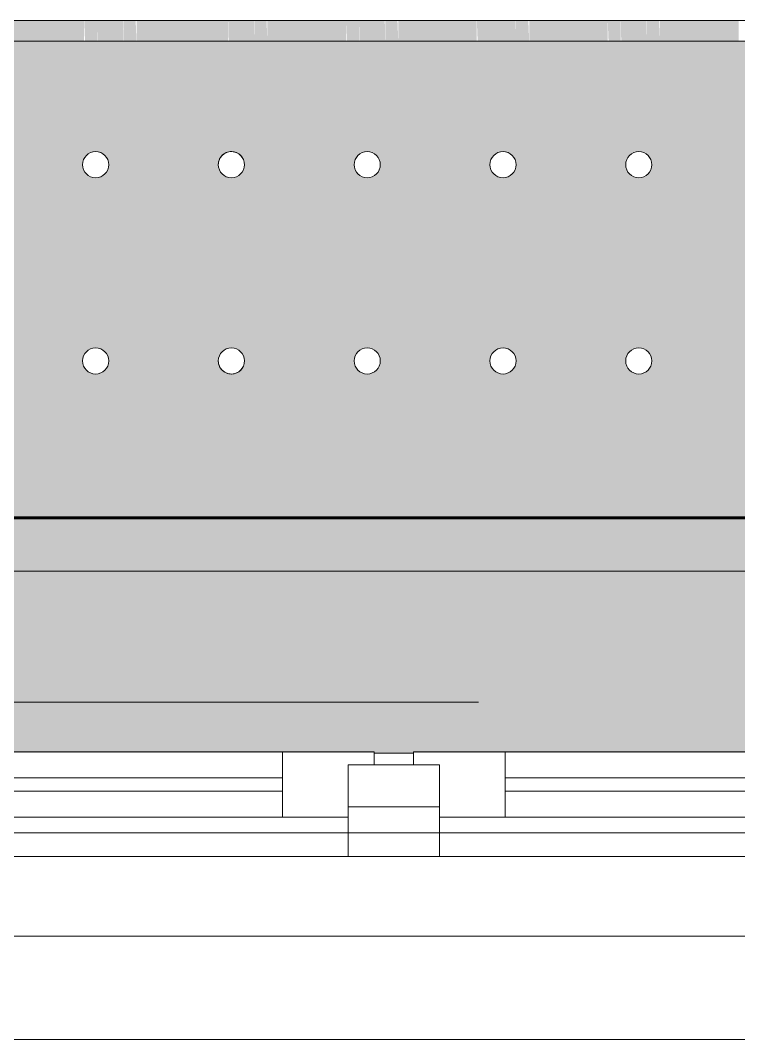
# Model space of a CAD drawing. Header units: millimetres. Extents: x -4060 to 187734, y -8553 to 29000.
# Drawn here: x 34450 to 34998, y -258 to 521 of the extents above; entities that cross this region are included whole.
import ezdxf

# ---------------------------------------------------------------- set-up
doc = ezdxf.new("R2010")
doc.units = ezdxf.units.MM
doc.linetypes.add('Осевая', pattern=[3175, 635, -476.25, 1587.5, -476.25])
for name, color, linetype, lineweight in [('A-GLAZ', 7, 'Continuous', 9), ('A-GLAZ-1', 7, 'Continuous', 13), ('Оси-2', 7, 'Осевая', 9)]:
    doc.layers.add(name, color=color, linetype=linetype, lineweight=lineweight)
for name, color, linetype, lineweight, true_color in [('A-WALL-1', 7, 'Continuous', 9, 0xc0c0c0), ('I-WALL-4', 7, 'Continuous', 9, 0xc0c0c0), ('I-WALL-5', 7, 'Continuous', 9, 0xcbc7bf), ('I-WALL-9', 7, 'Continuous', 53, 0xeaa7bf), ('S-WALL-ANLY', 7, 'Continuous', 13, 0x008040), ('Знаки-10', 7, 'Continuous', 9, 0xd6cebe), ('Знаки-2', 9, 'Continuous', 9, 0x808080), ('Знаки-3', 7, 'Continuous', 9, 0xd1cabb), ('Знаки-5', 7, 'Continuous', 9, 0xc1bbaf), ('Знаки-6', 7, 'Continuous', 9, 0xaba79f), ('Знаки-7', 7, 'Continuous', 9, 0xd5cdbe), ('Знаки-8', 7, 'Continuous', 9, 0xccc5b7), ('Знаки-9', 7, 'Continuous', 9, 0xd4ccbd)]:
    doc.layers.add(name, color=color, linetype=linetype, lineweight=lineweight, true_color=true_color)
doc.layers.add('Знаки-4', color=7, linetype='Continuous', lineweight=9, transparency=0.5)

# ---------------------------------------------------------------- blocks, each defined once
blk = doc.blocks.new('120_Окно_СКБ_2Ст - 120_Окно_СКБ_2Ст 2100х2500 _мал створка справа_-V22-План отделки стен 1 этажа в осях 1-12')
at = {"layer": 'A-GLAZ'}
for p, q in [((1050, -57), (-1050, -57)), ((-930, -107), (100, -107)), ((270, -107), (930, -107)), ((100, -117), (-930, -117)), ((930, -117), (270, -117)), ((170, -127), (200, -127))]:
    blk.add_line(p, q, dxfattribs=at)
at = {"layer": 'A-GLAZ-1'}
for p, q in [((150, -127), (150, -57)), ((150, -57), (220, -57)), ((220, -57), (220, -127)), ((150, -87), (-980, -87)), ((100, -137), (100, -87)), ((150, -127), (150, -87)), ((980, -87), (220, -87)), ((220, -87), (220, -127)), ((270, -137), (270, -87)), ((220, -127), (150, -127)), ((170, -127), (150, -127)), ((170, -137), (170, -127)), ((220, -127), (200, -127)), ((200, -127), (200, -137)), ((-1000, -137), (170, -137)), ((170, -137), (-1000, -137)), ((200, -137), (1000, -137)), ((1000, -137), (200, -137))]:
    blk.add_line(p, q, dxfattribs=at)
blk = doc.blocks.new('Зашивка радиатора_ с перфорацией М5 - Зашивка радиатора_ с перфорацией М5-30945411-План отделки стен 1 этажа в осях 1-12')
at = {"layer": 'Знаки-4'}
h = blk.add_hatch(color=256, dxfattribs=at)
h.paths.add_polyline_path([(-310, 380), (-310, -163.94), (1747.41, -163.87), (1747.41, 180.06), (1750, 180.06), (1750, 241.06), (1748.41, 241.06), (1748.41, 380), (-281.59, 380)])
h.paths.add_polyline_path([(-217.5, 90.35), (-212.5, 89.02), (-208.84, 85.35), (-207.5, 80.35), (-208.84, 75.35), (-212.5, 71.69), (-217.5, 70.35), (-222.5, 71.69), (-226.16, 75.35), (-227.5, 80.35), (-226.16, 85.35), (-222.5, 89.02), (-220.09, 90.01)])
h.paths.add_polyline_path([(1546.25, 90.35), (1551.25, 89.02), (1554.91, 85.35), (1556.25, 80.35), (1554.91, 75.35), (1551.25, 71.69), (1546.25, 70.35), (1541.25, 71.69), (1537.59, 75.35), (1536.25, 80.35), (1537.59, 85.35), (1541.25, 89.02), (1543.66, 90.01)])
h.paths.add_polyline_path([(1442.5, 90.35), (1447.5, 89.02), (1451.16, 85.35), (1452.5, 80.35), (1451.16, 75.35), (1447.5, 71.69), (1442.5, 70.35), (1437.5, 71.69), (1433.84, 75.35), (1432.5, 80.35), (1433.84, 85.35), (1437.5, 89.02), (1439.91, 90.01)])
h.paths.add_polyline_path([(93.75, 90.35), (98.75, 89.02), (102.41, 85.35), (103.75, 80.35), (102.41, 75.35), (98.75, 71.69), (93.75, 70.35), (88.75, 71.69), (85.09, 75.35), (83.75, 80.35), (85.09, 85.35), (88.75, 89.02), (91.16, 90.01)])
h.paths.add_polyline_path([(301.25, 90.35), (306.25, 89.02), (309.91, 85.35), (311.25, 80.35), (309.91, 75.35), (306.25, 71.69), (301.25, 70.35), (296.25, 71.69), (292.59, 75.35), (291.25, 80.35), (292.59, 85.35), (296.25, 89.02), (298.66, 90.01)])
h.paths.add_polyline_path([(197.5, 90.35), (202.5, 89.02), (206.16, 85.35), (207.5, 80.35), (206.16, 75.35), (202.5, 71.69), (197.5, 70.35), (192.5, 71.69), (188.84, 75.35), (187.5, 80.35), (188.84, 85.35), (192.5, 89.02), (194.91, 90.01)])
h.paths.add_polyline_path([(1338.75, 90.35), (1343.75, 89.02), (1347.41, 85.35), (1348.75, 80.35), (1347.41, 75.35), (1343.75, 71.69), (1338.75, 70.35), (1333.75, 71.69), (1330.09, 75.35), (1328.75, 80.35), (1330.09, 85.35), (1333.75, 89.02), (1336.16, 90.01)])
h.paths.add_polyline_path([(1235, 90.35), (1240, 89.02), (1243.66, 85.35), (1245, 80.35), (1243.66, 75.35), (1240, 71.69), (1235, 70.35), (1230, 71.69), (1226.34, 75.35), (1225, 80.35), (1226.34, 85.35), (1230, 89.02), (1232.41, 90.01)])
h.paths.add_polyline_path([(1131.25, 90.35), (1136.25, 89.02), (1139.91, 85.35), (1141.25, 80.35), (1139.91, 75.35), (1136.25, 71.69), (1131.25, 70.35), (1126.25, 71.69), (1122.59, 75.35), (1121.25, 80.35), (1122.59, 85.35), (1126.25, 89.02), (1128.66, 90.01)])
h.paths.add_polyline_path([(1027.5, 90.35), (1032.5, 89.02), (1036.16, 85.35), (1037.5, 80.35), (1036.16, 75.35), (1032.5, 71.69), (1027.5, 70.35), (1022.5, 71.69), (1018.84, 75.35), (1017.5, 80.35), (1018.84, 85.35), (1022.5, 89.02), (1024.93, 90.02)])
h.paths.add_polyline_path([(508.75, 90.35), (513.75, 89.02), (517.41, 85.35), (518.75, 80.35), (517.41, 75.35), (513.75, 71.69), (508.75, 70.35), (503.75, 71.69), (500.09, 75.35), (498.75, 80.35), (500.09, 85.35), (503.75, 89.02), (506.16, 90.01)])
h.paths.add_polyline_path([(405, 90.35), (410, 89.02), (413.66, 85.35), (415, 80.35), (413.66, 75.35), (410, 71.69), (405, 70.35), (400, 71.69), (396.34, 75.35), (395, 80.35), (396.34, 85.35), (400, 89.02), (402.41, 90.01)])
h.paths.add_polyline_path([(612.5, 90.35), (618.01, 88.63), (621.16, 85.35), (622.5, 80.35), (621.16, 75.35), (617.5, 71.69), (612.5, 70.35), (607.5, 71.69), (603.84, 75.35), (602.5, 80.35), (603.84, 85.35), (607.5, 89.02), (609.91, 90.01)])
h.paths.add_polyline_path([(923.75, 90.35), (928.75, 89.02), (932.41, 85.35), (933.75, 80.35), (932.41, 75.35), (928.75, 71.69), (923.75, 70.35), (918.75, 71.69), (915.09, 75.35), (913.75, 80.35), (915.09, 85.35), (918.75, 89.02), (921.16, 90.01)])
h.paths.add_polyline_path([(716.25, 90.35), (721.4, 88.9), (724.91, 85.35), (726.25, 80.35), (724.91, 75.35), (721.25, 71.69), (716.25, 70.35), (711.25, 71.69), (707.59, 75.35), (706.25, 80.35), (707.59, 85.35), (711.25, 89.02), (713.66, 90.01)])
h.paths.add_polyline_path([(-10, 90.35), (-5, 89.02), (-1.34, 85.35), (0, 80.35), (-1.34, 75.35), (-5, 71.69), (-10, 70.35), (-15, 71.69), (-18.66, 75.35), (-20, 80.35), (-18.66, 85.35), (-15, 89.02), (-12.59, 90.01)])
h.paths.add_polyline_path([(-113.75, 90.35), (-108.75, 89.02), (-105.09, 85.35), (-103.75, 80.35), (-105.09, 75.35), (-108.75, 71.69), (-113.75, 70.35), (-118.75, 71.69), (-122.41, 75.35), (-123.75, 80.35), (-122.41, 85.35), (-118.75, 89.02), (-116.34, 90.01)])
h.paths.add_polyline_path([(1650, 90.35), (1655, 89.02), (1658.66, 85.35), (1660, 80.35), (1658.66, 75.35), (1655, 71.69), (1650, 70.35), (1645, 71.69), (1641.34, 75.35), (1640, 80.35), (1641.34, 85.35), (1645, 89.02), (1647.41, 90.01)])
h.paths.add_polyline_path([(820, 90.35), (825, 89.02), (828.66, 85.35), (830, 80.35), (828.66, 75.35), (825, 71.69), (820, 70.35), (815, 71.69), (811.34, 75.35), (810, 80.35), (811.34, 85.35), (815, 89.02), (817.41, 90.01)])
h.paths.add_polyline_path([(820, -59.65), (825, -60.98), (828.66, -64.65), (830, -69.65), (828.66, -74.65), (825, -78.31), (820, -79.65), (814.69, -78.07), (811.34, -74.65), (810, -69.65), (811.34, -64.65), (815, -60.98), (817.41, -59.99)])
h.paths.add_polyline_path([(1131.25, -59.65), (1136.25, -60.98), (1139.91, -64.65), (1141.25, -69.65), (1139.91, -74.65), (1136.25, -78.31), (1130.85, -79.59), (1125.94, -78.07), (1122.59, -74.65), (1121.25, -69.65), (1122.59, -64.65), (1126.25, -60.98), (1128.66, -59.99)])
h.paths.add_polyline_path([(1442.5, -59.65), (1447.5, -60.98), (1451.16, -64.65), (1452.5, -69.65), (1451.16, -74.65), (1447.5, -78.31), (1442.1, -79.59), (1437.19, -78.07), (1433.84, -74.65), (1432.5, -69.65), (1433.84, -64.65), (1437.5, -60.98), (1439.91, -59.99)])
h.paths.add_polyline_path([(-10, -59.65), (-5, -60.98), (-1.34, -64.65), (0, -69.65), (-1.34, -74.65), (-5, -78.31), (-10, -79.65), (-15, -78.31), (-18.66, -74.65), (-20, -69.65), (-18.66, -64.65), (-15, -60.98), (-12.59, -59.99)])
h.paths.add_polyline_path([(923.75, -59.65), (928.75, -60.98), (932.41, -64.65), (933.75, -69.65), (932.41, -74.65), (928.75, -78.31), (923.35, -79.59), (918.44, -78.07), (915.09, -74.65), (913.75, -69.65), (915.09, -64.65), (918.75, -60.98), (921.16, -59.99)])
h.paths.add_polyline_path([(1235, -59.65), (1240, -60.98), (1243.66, -64.65), (1245, -69.65), (1243.66, -74.65), (1240, -78.31), (1235, -79.65), (1229.69, -78.07), (1226.34, -74.65), (1225, -69.65), (1226.34, -64.65), (1230, -60.98), (1232.41, -59.99)])
h.paths.add_polyline_path([(1338.75, -59.65), (1343.75, -60.98), (1347.41, -64.65), (1348.75, -69.65), (1347.41, -74.65), (1343.75, -78.31), (1338.75, -79.65), (1333.75, -78.31), (1330.09, -74.65), (1328.75, -69.65), (1330.09, -64.65), (1333.75, -60.98), (1336.16, -59.99)])
h.paths.add_polyline_path([(716.25, -59.65), (721.25, -60.98), (724.91, -64.65), (726.25, -69.65), (724.91, -74.65), (721.25, -78.31), (716.25, -79.65), (711.25, -78.31), (707.59, -74.65), (706.25, -69.65), (707.59, -64.65), (711.25, -60.98), (713.66, -59.99)])
h.paths.add_polyline_path([(1546.25, -59.65), (1551.25, -60.98), (1554.91, -64.65), (1556.25, -69.65), (1554.91, -74.65), (1551.25, -78.31), (1546.25, -79.65), (1540.62, -77.82), (1537.59, -74.65), (1536.25, -69.65), (1537.59, -64.65), (1541.25, -60.98), (1543.66, -59.99)])
h.paths.add_polyline_path([(1027.5, -59.65), (1032.5, -60.98), (1036.16, -64.65), (1037.5, -69.65), (1036.16, -74.65), (1032.5, -78.31), (1027.5, -79.65), (1022.19, -78.07), (1018.84, -74.65), (1017.5, -69.65), (1018.84, -64.65), (1022.5, -60.98), (1024.93, -59.98)])
h.paths.add_polyline_path([(197.5, -59.65), (202.5, -60.98), (206.16, -64.65), (207.5, -69.65), (206.16, -74.65), (202.5, -78.31), (197.5, -79.65), (192.5, -78.31), (188.84, -74.65), (187.5, -69.65), (188.84, -64.65), (192.5, -60.98), (194.91, -59.99)])
h.paths.add_polyline_path([(-113.75, -59.65), (-108.75, -60.98), (-105.09, -64.65), (-103.75, -69.65), (-105.09, -74.65), (-108.75, -78.31), (-113.75, -79.65), (-118.75, -78.31), (-122.41, -74.65), (-123.75, -69.65), (-122.41, -64.65), (-118.75, -60.98), (-116.34, -59.99)])
h.paths.add_polyline_path([(-217.5, -59.65), (-212.5, -60.98), (-208.84, -64.65), (-207.5, -69.65), (-208.84, -74.65), (-212.5, -78.31), (-217.5, -79.65), (-222.5, -78.31), (-226.16, -74.65), (-227.5, -69.65), (-226.16, -64.65), (-222.5, -60.98), (-220.09, -59.99)])
h.paths.add_polyline_path([(612.5, -59.65), (617.5, -60.98), (621.16, -64.65), (622.5, -69.65), (621.16, -74.65), (617.5, -78.31), (612.5, -79.65), (607.5, -78.31), (603.84, -74.65), (602.5, -69.65), (603.84, -64.65), (607.5, -60.98), (609.91, -59.99)])
h.paths.add_polyline_path([(405, -59.65), (410, -60.98), (413.66, -64.65), (415, -69.65), (413.66, -74.65), (410, -78.31), (405, -79.65), (400, -78.31), (396.34, -74.65), (395, -69.65), (396.34, -64.65), (400, -60.98), (402.41, -59.99)])
h.paths.add_polyline_path([(93.75, -59.65), (98.75, -60.98), (102.41, -64.65), (103.75, -69.65), (102.41, -74.65), (98.75, -78.31), (93.75, -79.65), (88.75, -78.31), (85.09, -74.65), (83.75, -69.65), (85.09, -64.65), (88.75, -60.98), (91.16, -59.99)])
h.paths.add_polyline_path([(301.25, -59.65), (306.25, -60.98), (309.91, -64.65), (311.25, -69.65), (309.91, -74.65), (306.25, -78.31), (301.25, -79.65), (296.25, -78.31), (292.59, -74.65), (291.25, -69.65), (292.59, -64.65), (296.25, -60.98), (298.66, -59.99)])
h.paths.add_polyline_path([(1650, -59.65), (1655, -60.98), (1658.66, -64.65), (1660, -69.65), (1658.66, -74.65), (1655, -78.31), (1650, -79.65), (1644.69, -78.07), (1641.34, -74.65), (1640, -69.65), (1641.34, -64.65), (1645, -60.98), (1647.41, -59.99)])
h.paths.add_polyline_path([(508.75, -59.65), (513.75, -60.98), (517.41, -64.65), (518.75, -69.65), (517.41, -74.65), (513.75, -78.31), (508.75, -79.65), (503.75, -78.31), (500.09, -74.65), (498.75, -69.65), (500.09, -64.65), (503.75, -60.98), (506.16, -59.99)])
h = blk.add_hatch(color=256, dxfattribs=at)
h.paths.add_polyline_path([(1500, -163.94), (1440, -163.94), (1440, -179.94), (1500, -179.94)])
h.paths.add_polyline_path([(1279.68, -163.94), (1240, -163.94), (1240, -179.94), (1300, -179.94), (1300, -163.94)])
h.paths.add_polyline_path([(1735.6, -163.94), (1640, -164.67), (1640, -179.94), (1747.41, -179.08), (1747.41, -163.94), (1736.12, -163.94)])
h.paths.add_polyline_path([(1548.84, -163.94), (1540, -163.94), (1540, -179.94), (1600, -179.94), (1600, -163.94), (1585.08, -163.94)])
h.paths.add_polyline_path([(1194.77, -163.94), (1140, -163.94), (1140, -179.94), (1200, -179.94), (1200, -163.94)])
h.paths.add_polyline_path([(-212.48, -163.94), (-310, -163.94), (-310, -179.94), (-200, -179.87), (-200, -163.94)])
h.paths.add_polyline_path([(1400, -163.94), (1340, -163.94), (1340, -179.94), (1400, -179.94)])
h.paths.add_polyline_path([(1100, -163.94), (1040, -163.94), (1040, -179.94), (1100, -179.94)])
h.paths.add_polyline_path([(-146.28, -163.94), (-160, -163.94), (-160, -179.94), (-100, -179.94), (-100, -163.94), (-116.34, -163.94)])
h.paths.add_polyline_path([(-60, -163.94), (-60, -179.94), (0, -179.94), (0, -163.94), (-12.59, -163.94)])
h.paths.add_polyline_path([(40, -163.94), (40, -179.94), (100, -179.94), (100, -163.94), (90.85, -163.94)])
h.paths.add_polyline_path([(1000, -163.94), (940, -163.94), (940.02, -179.94), (1000, -179.94)])
h.paths.add_polyline_path([(140, -163.94), (140, -179.94), (200, -179.94), (200, -163.94), (175.77, -163.94)])
h.paths.add_polyline_path([(240, -163.94), (240, -179.94), (300, -179.94), (300, -163.94), (260.68, -163.94)])
h.paths.add_polyline_path([(900, -163.94), (840, -163.94), (840, -179.94), (900, -179.94)])
h.paths.add_polyline_path([(340, -163.94), (340, -179.94), (400, -179.94), (400, -163.94), (345.6, -163.94)])
h.paths.add_polyline_path([(440, -163.94), (440, -179.94), (500, -179.94), (500, -163.94)])
h.paths.add_polyline_path([(540, -163.94), (540, -179.94), (600, -179.94), (600, -163.94)])
h.paths.add_polyline_path([(640, -163.94), (640, -179.94), (700, -179.94), (700, -163.94), (685.27, -163.94)])
h.paths.add_polyline_path([(740, -163.94), (740, -179.94), (800, -179.94), (800, -163.94), (770.18, -163.94)])
h = blk.add_hatch(color=256, dxfattribs=at)
h.paths.add_polyline_path([(730, -163.94), (730, -179.94), (740, -179.94), (739.32, -163.94), (734.14, -163.94)])
h.paths.add_polyline_path([(700.68, -163.94), (700, -163.94), (700.68, -179.94), (710, -179.94), (710, -163.94), (702.68, -163.94)])
for points in [[(710, -163.94), (710.34, -179.94), (730, -179.94), (729.66, -163.94), (710.34, -163.94)], [(829.66, -163.94), (810, -163.94), (810.34, -179.94), (830, -179.94), (830, -163.94)], [(925, -163.94), (910, -163.94), (910.34, -179.94), (930, -179.94), (929.66, -163.94), (925.18, -163.94)], [(1022.59, -163.94), (1010, -163.94), (1010.34, -179.94), (1030, -179.94), (1029.66, -163.94), (1024.93, -163.94)], [(1111.34, -163.94), (1110, -163.94), (1110.34, -179.94), (1130, -179.94), (1129.66, -163.94), (1112.93, -163.94)]]:
    blk.add_hatch(color=256, dxfattribs=at).paths.add_polyline_path(points)
h = blk.add_hatch(color=256, dxfattribs=at)
h.paths.add_polyline_path([(800, -163.94), (800.68, -179.94), (810, -179.94), (810, -163.94), (800.68, -163.94)])
h.paths.add_polyline_path([(830, -163.94), (830, -179.94), (840, -179.94), (839.32, -163.94), (834.14, -163.94)])
h = blk.add_hatch(color=256, dxfattribs=at)
h.paths.add_polyline_path([(934.14, -163.94), (930, -163.94), (930, -179.94), (940, -179.94), (939.32, -163.94), (937.32, -163.94)])
h.paths.add_polyline_path([(900.68, -163.94), (900, -163.94), (900.68, -179.94), (910, -179.94), (910, -163.94), (902.68, -163.94)])
h = blk.add_hatch(color=256, dxfattribs=at)
h.paths.add_polyline_path([(1000, -163.94), (1000.68, -179.94), (1010, -179.94), (1010, -163.94), (1000.68, -163.94)])
h.paths.add_polyline_path([(1039.32, -163.94), (1030, -163.94), (1030, -179.94), (1040, -179.94), (1040, -163.94)])
h = blk.add_hatch(color=256, dxfattribs=at)
h.paths.add_polyline_path([(1130, -163.94), (1130, -179.94), (1140, -179.94), (1139.32, -163.94), (1131.25, -163.94)])
h.paths.add_polyline_path([(1105.86, -163.94), (1100, -163.94), (1100.68, -179.94), (1110, -179.94), (1109.85, -163.94)])
at = {"layer": 'Знаки-10'}
for p, q in [((1024.94, -179.94), (1025.18, -179.94)), ((1025.18, -179.94), (1024.94, -179.94))]:
    blk.add_line(p, q, dxfattribs=at)
at = {"layer": 'Знаки-2'}
for p, q in [((918.41, 380), (888.41, 380)), ((-310, -179.94), (1750, -179.94))]:
    blk.add_line(p, q, dxfattribs=at)
for centre, start, end in [((716.25, 80.35), 0, 180), ((820, 80.35), 0, 180), ((923.75, 80.35), 0, 180), ((1027.5, 80.35), 0, 180), ((1131.25, 80.35), 0, 180), ((716.25, 80.35), 180, 0), ((820, 80.35), 180, 0), ((923.75, 80.35), 180, 360), ((1027.5, 80.35), 180, 0), ((1131.25, 80.35), 180, 360), ((716.25, -69.65), 0, 180), ((820, -69.65), 0, 180), ((923.75, -69.65), 0, 180), ((1027.5, -69.65), 0, 180), ((1131.25, -69.65), 0, 180), ((716.25, -69.65), 180, 0), ((820, -69.65), 180, 0), ((923.75, -69.65), 180, 0), ((1027.5, -69.65), 180, 0), ((1131.25, -69.65), 180, 0)]:
    blk.add_arc(centre, 10, start, end, dxfattribs=at)
at = {"layer": 'Знаки-3'}
for p, q in [((710, -163.94), (700.68, -163.94)), ((710, -163.94), (714.81, -163.94)), ((714.81, -163.94), (710, -163.94)), ((715, -163.94), (717.41, -163.94)), ((720, -163.94), (715, -163.94)), ((717.41, -163.94), (725, -163.94)), ((725, -163.94), (720, -163.94)), ((725.19, -163.94), (730, -163.94)), ((730, -163.94), (725.19, -163.94)), ((739.32, -163.94), (730, -163.94)), ((810, -163.94), (800.68, -163.94)), ((810, -163.94), (810.34, -163.94)), ((810.34, -163.94), (810, -163.94)), ((810.34, -163.94), (814.81, -163.94)), ((814.81, -163.94), (810.34, -163.94)), ((815, -163.94), (825, -163.94)), ((817.41, -163.94), (815, -163.94)), ((822.59, -163.94), (817.41, -163.94)), ((825, -163.94), (822.59, -163.94)), ((825.19, -163.94), (830, -163.94)), ((829.66, -163.94), (825.19, -163.94)), ((830, -163.94), (829.66, -163.94)), ((839.32, -163.94), (830, -163.94)), ((910, -163.94), (900.68, -163.94)), ((911.28, -163.94), (914.82, -163.94)), ((914.82, -163.94), (911.28, -163.94)), ((915, -163.94), (920, -163.94)), ((920, -163.94), (915, -163.94)), ((920, -163.94), (925, -163.94)), ((925, -163.94), (920, -163.94)), ((925.18, -163.94), (928.72, -163.94)), ((928.72, -163.94), (925.18, -163.94)), ((939.32, -163.94), (930, -163.94)), ((1010, -163.94), (1000.68, -163.94)), ((1010, -163.94), (1011.34, -163.94)), ((1014.81, -163.94), (1010, -163.94)), ((1011.34, -163.94), (1014.81, -163.94)), ((1015, -163.94), (1020, -163.94)), ((1024.94, -163.94), (1015, -163.94)), ((1020, -163.94), (1024.94, -163.94)), ((1025.19, -163.94), (1030, -163.94)), ((1030, -163.94), (1025.19, -163.94)), ((1039.32, -163.94), (1030, -163.94)), ((1109.85, -163.94), (1100.68, -163.94)), ((1109.84, -163.94), (1110, -163.94)), ((1110, -163.94), (1109.84, -163.94)), ((1110, -163.94), (1114.81, -163.94)), ((1114.81, -163.94), (1110, -163.94)), ((1115, -163.94), (1125, -163.94)), ((1125, -163.94), (1115, -163.94)), ((1125.19, -163.94), (1130, -163.94)), ((1130, -163.94), (1125.19, -163.94)), ((1139.32, -163.94), (1130, -163.94)), ((700.68, -179.94), (710, -179.94)), ((710, -179.94), (710.34, -179.94)), ((714.81, -179.94), (710, -179.94)), ((710.34, -179.94), (714.81, -179.94)), ((715, -179.94), (717.41, -179.94)), ((725, -179.94), (715, -179.94)), ((717.41, -179.94), (725, -179.94)), ((725.19, -179.94), (730, -179.94)), ((730, -179.94), (725.19, -179.94)), ((730, -179.94), (739.32, -179.94)), ((800.68, -179.94), (810, -179.94)), ((810, -179.94), (814.81, -179.94)), ((811.34, -179.94), (810, -179.94)), ((814.81, -179.94), (811.34, -179.94)), ((815, -179.94), (825, -179.94)), ((820, -179.94), (815, -179.94)), ((825, -179.94), (820, -179.94)), ((825.19, -179.94), (830, -179.94)), ((830, -179.94), (825.19, -179.94)), ((830, -179.94), (839.32, -179.94)), ((900.68, -179.94), (910, -179.94)), ((911.28, -179.94), (914.82, -179.94)), ((914.82, -179.94), (911.28, -179.94)), ((915, -179.94), (925, -179.94)), ((925, -179.94), (915, -179.94)), ((925.18, -179.94), (928.72, -179.94)), ((928.72, -179.94), (925.18, -179.94)), ((930, -179.94), (939.32, -179.94)), ((1000.68, -179.94), (1010, -179.94)), ((1010, -179.94), (1012.93, -179.94)), ((1014.81, -179.94), (1010, -179.94)), ((1012.93, -179.94), (1014.81, -179.94)), ((1015, -179.94), (1022.59, -179.94)), ((1024.94, -179.94), (1015, -179.94)), ((1022.59, -179.94), (1024.94, -179.94)), ((1024.94, -179.94), (1025.18, -179.94)), ((1025.18, -179.94), (1024.94, -179.94)), ((1025.19, -179.94), (1027.07, -179.94)), ((1030, -179.94), (1025.19, -179.94)), ((1027.07, -179.94), (1029.66, -179.94)), ((1029.66, -179.94), (1030, -179.94)), ((1030, -179.94), (1039.32, -179.94)), ((1100.68, -179.94), (1109.85, -179.94)), ((1110, -179.94), (1114.81, -179.94)), ((1110.34, -179.94), (1110, -179.94)), ((1114.81, -179.94), (1110.34, -179.94)), ((1115, -179.94), (1125, -179.94)), ((1122.59, -179.94), (1115, -179.94)), ((1125, -179.94), (1122.59, -179.94)), ((1125.19, -179.94), (1130, -179.94)), ((1130, -179.94), (1125.19, -179.94)), ((1130, -179.94), (1139.32, -179.94))]:
    blk.add_line(p, q, dxfattribs=at)
at = {"layer": 'Знаки-5'}
for p, q in [((700, -163.94), (640, -163.94)), ((700, -163.94), (702.68, -163.94)), ((700.68, -163.94), (700, -163.94)), ((702.68, -163.94), (700.68, -163.94)), ((702.68, -163.94), (710, -163.94)), ((710, -163.94), (702.68, -163.94)), ((710, -163.94), (715, -163.94)), ((730, -163.94), (710, -163.94)), ((715, -163.94), (730, -163.94)), ((730, -163.94), (739.32, -163.94)), ((740, -163.94), (730, -163.94)), ((739.32, -163.94), (740, -163.94)), ((800, -163.94), (740, -163.94)), ((800, -163.94), (840, -163.94)), ((840, -163.94), (800, -163.94)), ((900, -163.94), (840, -163.94)), ((900, -163.94), (940, -163.94)), ((940, -163.94), (900, -163.94)), ((1000, -163.94), (940.02, -163.94)), ((1000, -163.94), (1010, -163.94)), ((1010, -163.94), (1000, -163.94)), ((1010, -163.94), (1030, -163.94)), ((1030, -163.94), (1010, -163.94)), ((1030, -163.94), (1040, -163.94)), ((1040, -163.94), (1030, -163.94)), ((1100, -163.94), (1040, -163.94)), ((1100, -163.94), (1140, -163.94)), ((1140, -163.94), (1100, -163.94)), ((1200, -163.94), (1140, -163.94)), ((640, -179.94), (700, -179.94)), ((700, -179.94), (710, -179.94)), ((710, -179.94), (700, -179.94)), ((710, -179.94), (730, -179.94)), ((730, -179.94), (710, -179.94)), ((730, -179.94), (740, -179.94)), ((740, -179.94), (730, -179.94)), ((740, -179.94), (800, -179.94)), ((800, -179.94), (840, -179.94)), ((840, -179.94), (800, -179.94)), ((840, -179.94), (900, -179.94)), ((900, -179.94), (940, -179.94)), ((940, -179.94), (900, -179.94)), ((940.02, -179.94), (1000, -179.94)), ((1000, -179.94), (1010, -179.94)), ((1010, -179.94), (1000, -179.94)), ((1010, -179.94), (1030, -179.94)), ((1030, -179.94), (1010, -179.94)), ((1030, -179.94), (1040, -179.94)), ((1040, -179.94), (1030, -179.94)), ((1040, -179.94), (1100, -179.94)), ((1100, -179.94), (1140, -179.94)), ((1140, -179.94), (1100, -179.94)), ((1140, -179.94), (1200, -179.94))]:
    blk.add_line(p, q, dxfattribs=at)
at = {"layer": 'Знаки-6'}
for p, q in [((888.41, 380), (918.41, 380)), ((-162.83, -163.94), (1700.94, -163.94)), ((1750, -179.94), (-310, -179.94)), ((1750, -179.94), (-310, -179.94))]:
    blk.add_line(p, q, dxfattribs=at)
for centre, start, end in [((716.25, 80.35), 0, 180), ((820, 80.35), 0, 180), ((923.75, 80.35), 0, 180), ((1027.5, 80.35), 105, 180), ((1027.5, 80.35), 0, 104.87488), ((1131.25, 80.35), 0, 180), ((716.25, 80.35), 180, 0), ((820, 80.35), 180, 360), ((923.75, 80.35), 180, 360), ((1027.5, 80.35), 180, 360), ((1131.25, 80.35), 180, 360), ((716.25, -69.65), 0, 180), ((820, -69.65), 0, 180), ((923.75, -69.65), 0, 180), ((1027.5, -69.65), 0, 180), ((1131.25, -69.65), 0, 180), ((716.25, -69.65), 180, 360), ((820, -69.65), 180, 360), ((923.75, -69.65), 180, 360), ((1027.5, -69.65), 180, 255), ((1027.5, -69.65), 255.12512, 360), ((1131.25, -69.65), 180, 360)]:
    blk.add_arc(centre, 10, start, end, dxfattribs=at)
at = {"layer": 'Знаки-7'}
for p, q in [((714.82, -163.94), (711.34, -163.94)), ((725, -163.94), (715, -163.94)), ((728.66, -163.94), (725.18, -163.94)), ((814.82, -163.94), (811.34, -163.94)), ((825, -163.94), (815, -163.94)), ((828.66, -163.94), (825.18, -163.94)), ((914.82, -163.94), (911.34, -163.94)), ((925, -163.94), (915, -163.94)), ((928.66, -163.94), (925.18, -163.94)), ((1014.82, -163.94), (1011.34, -163.94)), ((1024.93, -163.94), (1015, -163.94)), ((1024.94, -163.94), (1025, -163.94)), ((1025, -163.94), (1024.94, -163.94)), ((1028.66, -163.94), (1025.18, -163.94)), ((1114.82, -163.94), (1111.34, -163.94)), ((1125, -163.94), (1115, -163.94)), ((1128.66, -163.94), (1125.18, -163.94)), ((711.34, -179.94), (714.82, -179.94)), ((715, -179.94), (725, -179.94)), ((725.18, -179.94), (728.66, -179.94)), ((811.34, -179.94), (814.82, -179.94)), ((815, -179.94), (825, -179.94)), ((825.18, -179.94), (828.66, -179.94)), ((911.34, -179.94), (914.82, -179.94)), ((915, -179.94), (925, -179.94)), ((925.18, -179.94), (928.66, -179.94)), ((1011.34, -179.94), (1014.82, -179.94)), ((1015, -179.94), (1024.93, -179.94)), ((1024.94, -179.94), (1025, -179.94)), ((1025, -179.94), (1024.94, -179.94)), ((1025.18, -179.94), (1028.66, -179.94)), ((1111.34, -179.94), (1114.82, -179.94)), ((1115, -179.94), (1125, -179.94)), ((1125.18, -179.94), (1128.66, -179.94))]:
    blk.add_line(p, q, dxfattribs=at)
at = {"layer": 'Знаки-8'}
for p, q in [((700, -163.94), (710, -163.94)), ((710, -163.94), (700, -163.94)), ((711.28, -163.94), (714.82, -163.94)), ((714.82, -163.94), (711.28, -163.94)), ((715, -163.94), (725, -163.94)), ((725, -163.94), (715, -163.94)), ((725.18, -163.94), (728.72, -163.94)), ((728.72, -163.94), (725.18, -163.94)), ((730, -163.94), (740, -163.94)), ((740, -163.94), (730, -163.94)), ((800, -163.94), (810, -163.94)), ((810, -163.94), (800, -163.94)), ((810, -163.94), (814.81, -163.94)), ((814.81, -163.94), (810, -163.94)), ((815, -163.94), (825, -163.94)), ((825, -163.94), (815, -163.94)), ((825.19, -163.94), (830, -163.94)), ((830, -163.94), (825.19, -163.94)), ((830, -163.94), (840, -163.94)), ((840, -163.94), (830, -163.94)), ((900, -163.94), (910, -163.94)), ((910, -163.94), (900, -163.94)), ((910, -163.94), (914.81, -163.94)), ((914.81, -163.94), (910, -163.94)), ((915, -163.94), (925, -163.94)), ((925, -163.94), (915, -163.94)), ((925.19, -163.94), (930, -163.94)), ((930, -163.94), (925.19, -163.94)), ((930, -163.94), (940, -163.94)), ((940, -163.94), (930, -163.94)), ((1000, -163.94), (1010, -163.94)), ((1010, -163.94), (1000, -163.94)), ((1011.28, -163.94), (1014.82, -163.94)), ((1014.82, -163.94), (1011.28, -163.94)), ((1015, -163.94), (1028.72, -163.94)), ((1028.72, -163.94), (1015, -163.94)), ((1030, -163.94), (1040, -163.94)), ((1040, -163.94), (1030, -163.94)), ((1100, -163.94), (1109.84, -163.94)), ((1109.84, -163.94), (1100, -163.94)), ((1110, -163.94), (1112.93, -163.94)), ((1111.34, -163.94), (1110, -163.94)), ((1114.81, -163.94), (1111.34, -163.94)), ((1112.93, -163.94), (1114.81, -163.94)), ((1115, -163.94), (1125, -163.94)), ((1125, -163.94), (1115, -163.94)), ((1125.19, -163.94), (1127.07, -163.94)), ((1127.07, -163.94), (1125.19, -163.94)), ((1127.07, -163.94), (1129.66, -163.94)), ((1130, -163.94), (1127.07, -163.94)), ((1129.66, -163.94), (1130, -163.94)), ((1130, -163.94), (1140, -163.94)), ((1140, -163.94), (1130, -163.94)), ((700, -179.94), (710, -179.94)), ((700.68, -179.94), (700, -179.94)), ((710, -179.94), (700.68, -179.94)), ((711.28, -179.94), (714.82, -179.94)), ((714.82, -179.94), (711.28, -179.94)), ((715, -179.94), (725, -179.94)), ((725, -179.94), (715, -179.94)), ((725.18, -179.94), (728.72, -179.94)), ((728.72, -179.94), (725.18, -179.94)), ((730, -179.94), (739.32, -179.94)), ((734.14, -179.94), (730, -179.94)), ((740, -179.94), (734.14, -179.94)), ((739.32, -179.94), (740, -179.94)), ((800, -179.94), (810, -179.94)), ((810, -179.94), (800, -179.94)), ((810, -179.94), (814.81, -179.94)), ((810.34, -179.94), (810, -179.94)), ((814.81, -179.94), (810.34, -179.94)), ((815, -179.94), (825, -179.94)), ((820, -179.94), (815, -179.94)), ((825, -179.94), (820, -179.94)), ((825.19, -179.94), (830, -179.94)), ((830, -179.94), (825.19, -179.94)), ((830, -179.94), (840, -179.94)), ((840, -179.94), (830, -179.94)), ((900, -179.94), (902.68, -179.94)), ((910, -179.94), (900, -179.94)), ((902.68, -179.94), (910, -179.94)), ((910, -179.94), (914.81, -179.94)), ((912.93, -179.94), (910, -179.94)), ((914.81, -179.94), (912.93, -179.94)), ((915, -179.94), (925, -179.94)), ((925, -179.94), (915, -179.94)), ((925.19, -179.94), (930, -179.94)), ((930, -179.94), (925.19, -179.94)), ((930, -179.94), (934.14, -179.94)), ((940, -179.94), (930, -179.94)), ((934.14, -179.94), (940, -179.94)), ((1000, -179.94), (1010, -179.94)), ((1000.68, -179.94), (1000, -179.94)), ((1010, -179.94), (1000.68, -179.94)), ((1011.28, -179.94), (1014.82, -179.94)), ((1014.82, -179.94), (1011.28, -179.94)), ((1015, -179.94), (1024.94, -179.94)), ((1024.94, -179.94), (1015, -179.94)), ((1025.18, -179.94), (1028.72, -179.94)), ((1028.72, -179.94), (1025.18, -179.94)), ((1030, -179.94), (1040, -179.94)), ((1040, -179.94), (1030, -179.94)), ((1100, -179.94), (1105.86, -179.94)), ((1105.86, -179.94), (1100, -179.94)), ((1105.86, -179.94), (1110, -179.94)), ((1110, -179.94), (1105.86, -179.94)), ((1110, -179.94), (1114.81, -179.94)), ((1110.34, -179.94), (1110, -179.94)), ((1114.81, -179.94), (1110.34, -179.94)), ((1115, -179.94), (1125, -179.94)), ((1125, -179.94), (1115, -179.94)), ((1125.19, -179.94), (1130, -179.94)), ((1130, -179.94), (1125.19, -179.94)), ((1130, -179.94), (1139.32, -179.94)), ((1140, -179.94), (1130, -179.94)), ((1139.32, -179.94), (1140, -179.94))]:
    blk.add_line(p, q, dxfattribs=at)
for centre, start, end in [((1027.5, 80.35), 104.87488, 105), ((1027.5, -69.65), 255, 255.12512)]:
    blk.add_arc(centre, 10, start, end, dxfattribs=at)
at = {"layer": 'Знаки-9'}
for p, q in [((711.28, -163.94), (714.82, -163.94)), ((714.82, -163.94), (711.28, -163.94)), ((715, -163.94), (725, -163.94)), ((720, -163.94), (715, -163.94)), ((725, -163.94), (720, -163.94)), ((725.18, -163.94), (728.72, -163.94)), ((728.72, -163.94), (725.18, -163.94)), ((811.28, -163.94), (814.82, -163.94)), ((814.82, -163.94), (811.28, -163.94)), ((815, -163.94), (825, -163.94)), ((825, -163.94), (815, -163.94)), ((825.18, -163.94), (828.72, -163.94)), ((828.72, -163.94), (825.18, -163.94)), ((910, -163.94), (914.81, -163.94)), ((910.34, -163.94), (910, -163.94)), ((911.34, -163.94), (910.34, -163.94)), ((912.93, -163.94), (911.34, -163.94)), ((914.81, -163.94), (912.93, -163.94)), ((915, -163.94), (925, -163.94)), ((925, -163.94), (915, -163.94)), ((925.19, -163.94), (930, -163.94)), ((930, -163.94), (925.19, -163.94)), ((1011.28, -163.94), (1014.82, -163.94)), ((1014.82, -163.94), (1011.28, -163.94)), ((1015, -163.94), (1020, -163.94)), ((1028.72, -163.94), (1015, -163.94)), ((1020, -163.94), (1028.72, -163.94)), ((1111.28, -163.94), (1114.82, -163.94)), ((1114.82, -163.94), (1111.28, -163.94)), ((1115, -163.94), (1125, -163.94)), ((1125, -163.94), (1115, -163.94)), ((1125.18, -163.94), (1128.72, -163.94)), ((1128.72, -163.94), (1125.18, -163.94)), ((711.28, -179.94), (714.82, -179.94)), ((714.82, -179.94), (711.28, -179.94)), ((715, -179.94), (725, -179.94)), ((725, -179.94), (715, -179.94)), ((725.18, -179.94), (728.72, -179.94)), ((728.72, -179.94), (725.18, -179.94)), ((811.28, -179.94), (814.82, -179.94)), ((814.82, -179.94), (811.28, -179.94)), ((815, -179.94), (825, -179.94)), ((825, -179.94), (815, -179.94)), ((825.18, -179.94), (828.72, -179.94)), ((828.72, -179.94), (825.18, -179.94)), ((910, -179.94), (914.81, -179.94)), ((912.93, -179.94), (910, -179.94)), ((914.81, -179.94), (912.93, -179.94)), ((915, -179.94), (925, -179.94)), ((920, -179.94), (915, -179.94)), ((922.59, -179.94), (920, -179.94)), ((925, -179.94), (922.59, -179.94)), ((925.19, -179.94), (927.07, -179.94)), ((927.07, -179.94), (925.19, -179.94)), ((927.07, -179.94), (930, -179.94)), ((928.66, -179.94), (927.07, -179.94)), ((929.66, -179.94), (928.66, -179.94)), ((930, -179.94), (929.66, -179.94)), ((1011.28, -179.94), (1014.82, -179.94)), ((1014.82, -179.94), (1011.28, -179.94)), ((1015, -179.94), (1024.94, -179.94)), ((1024.94, -179.94), (1015, -179.94)), ((1025.18, -179.94), (1028.72, -179.94)), ((1028.72, -179.94), (1025.18, -179.94)), ((1111.28, -179.94), (1114.82, -179.94)), ((1114.82, -179.94), (1111.28, -179.94)), ((1115, -179.94), (1125, -179.94)), ((1125, -179.94), (1115, -179.94)), ((1125.18, -179.94), (1128.72, -179.94)), ((1128.72, -179.94), (1125.18, -179.94))]:
    blk.add_line(p, q, dxfattribs=at)

msp = doc.modelspace()

# ---------------------------------------------------------------- linework, layer by layer
at = {"layer": 'A-WALL-1'}
for p, q in [((33890, -100), (35950, -100)), ((21610, -258), (38760, -258))]:
    msp.add_line(p, q, dxfattribs=at)
at = {"layer": 'I-WALL-4'}
msp.add_line((34770, -80), (34700, -80), dxfattribs=at)
at = {"layer": 'I-WALL-5'}
for p, q in [((33943.88, 140), (35897.5, 140)), ((35802.31, 100), (34036.98, 100))]:
    msp.add_line(p, q, dxfattribs=at)
at = {"layer": 'I-WALL-9'}
msp.add_line((34273.81, 141), (35632.48, 141), dxfattribs=at)
at = {"layer": 'S-WALL-ANLY'}
msp.add_line((35970, -179), (33870, -179), dxfattribs=at)
at = {"layer": 'Оси-2'}
msp.add_line((-760.23, 0), (35990, 0), dxfattribs=at)

# ---------------------------------------------------------------- block references
at = {"layer": 'A-GLAZ', "rotation": 180}
msp.add_blockref('120_Окно_СКБ_2Ст - 120_Окно_СКБ_2Ст 2100х2500 _мал створка справа_-V22-План отделки стен 1 этажа в осях 1-12', (34920, -175), dxfattribs=at)
at = {"layer": 'Знаки-3', "rotation": 180}
msp.add_blockref('Зашивка радиатора_ с перфорацией М5 - Зашивка радиатора_ с перфорацией М5-30945411-План отделки стен 1 этажа в осях 1-12', (35638.41, 341.06), dxfattribs=at)

doc.saveas('drawing.dxf')
